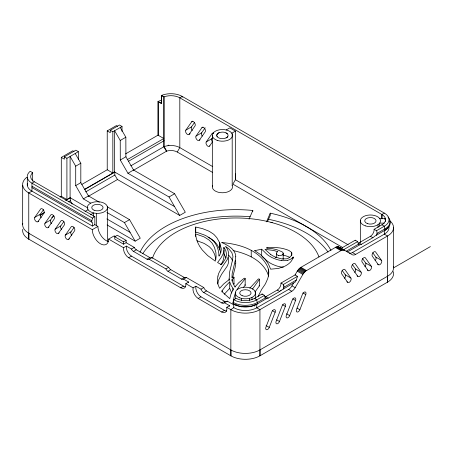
<?xml version="1.0" encoding="UTF-8"?>
<svg xmlns="http://www.w3.org/2000/svg" width="453" height="453" viewBox="0 0 453 453"><rect width="100%" height="100%" fill="white"/><g stroke="black" fill="none" stroke-linecap="round" stroke-linejoin="round"><path stroke-width="0.68" d="M27.305 177.417L27.305 185.368M93.663 216.494L93.663 212.967L90.611 214.728M107.514 207.621A10.102 5.832 0 0 1 92.248 212.565A10.102 5.832 0 0 1 92.463 202.457A10.102 5.832 0 0 1 107.514 207.621L107.514 241.76M174.586 206.608L114.62 171.993L114.62 130.741L120.238 140.464L120.288 160.005L127.944 173.267L169.026 196.981L179.688 215.447L185.3 212.208L174.637 193.742L133.561 170.022L125.906 156.766L125.849 137.225L120.238 127.503M179.688 215.447L117.469 179.524L114.83 175.056L114.83 172.112L84.507 189.62M235.435 173.827L235.435 179.722L232.887 184.144L342.734 247.565M381.902 218.697L381.902 214.49L384.325 213.091L182.242 96.415A16.059 9.27 0 0 0 161.608 95.407L161.353 103.511L161.608 95.407L164.077 96.834A12.627 7.293 0 0 1 179.813 97.82L381.902 214.49L381.902 218.85M22.65 224.484L22.695 185.322M235.736 263.244L235.186 267.27L232.638 277.44M235.736 256.76L235.22 260.628L232.191 273.538L231.913 277.842L232.899 277.213A0.679 0.391 0 0 1 233.805 277.157A0.679 0.391 0 0 1 233.991 277.672L233.991 284.156A0.679 0.391 0 0 0 233.759 283.623M217.446 133.805A5.679 3.279 0 0 1 219.19 132.695L221.823 132.129A5.679 3.279 0 0 1 225.628 132.684L227.627 134.082A5.679 3.279 0 0 1 224.156 138.51L221.268 138.601A5.679 3.279 0 0 1 216.744 135.396L217.446 133.805A5.691 3.284 0 0 1 219.173 132.678M216.744 135.396L216.857 134.728M229.354 280.135L229.461 279.376M195.736 227.049L195.373 232.066L196.376 232.315A47.265 27.288 0 0 1 198.539 232.893L204.603 235.096A32.656 18.85 0 0 1 207.298 236.455L210.804 238.714A26.727 15.43 0 0 1 212.14 239.813L213.533 241.183A33.16 19.145 0 0 1 214.79 242.683C217.14 245.9 218.425 249.818 218.867 253.748C218.261 260.26 221.319 251.477 221.24 249.926A31.359 18.103 0 0 0 221.223 248.476L219.512 242.44A47.707 27.542 0 0 1 219.173 241.828L216.794 237.644L214.212 234.739A26.891 15.527 0 0 0 213.114 233.833L209.665 231.602A32.78 18.924 0 0 0 208.221 230.86L202.383 228.584L195.736 227.049L195.736 232.882M217.955 276.064L218.363 274.456A38.046 21.965 0 0 1 218.856 273.063L221.608 267.797L226.845 260.215A32.667 18.862 0 0 0 227.723 258.465A35.883 20.713 0 0 0 228.335 256.602A31.433 18.148 0 0 0 228.652 253.833L228.646 253.595A21.365 12.333 0 0 0 228.533 252.655L228.278 251.596A43.539 25.136 0 0 0 227.893 250.418L227.423 249.314A25.091 14.485 0 0 0 226.868 248.318L226.545 247.819A37.576 21.693 0 0 0 226.104 247.208L225.634 246.602L226.766 247.332A27.582 15.923 0 0 1 229.156 249.224L231.823 252.536L232.916 256.217A24.694 14.258 0 0 1 232.927 256.726L232.412 260.526L229.541 272.395L229.139 279.637L223.68 283.952L219.654 288.267L219.127 287.162A76.353 44.083 0 0 1 218.51 285.65L218.012 284.167A35.872 20.713 0 0 1 217.712 282.893M217.955 282.547L218.363 280.939A38.046 21.965 0 0 1 218.856 279.546L221.608 274.275L226.845 266.698A32.667 18.862 0 0 0 227.723 264.943A35.883 20.713 0 0 0 228.335 263.08A31.433 18.148 0 0 0 228.652 260.311L228.646 260.079A21.365 12.333 0 0 0 228.533 259.139L228.278 258.08A43.539 25.136 0 0 0 228.102 257.491M91.659 222.078L92.423 218.103L94.847 216.698L94.847 224.654L97.91 226.421A11.546 6.665 60 0 0 108.324 241.5M233.018 302.287L233.782 299.71L236.206 298.312A12.695 7.327 0 0 0 254.32 298.459L256.743 299.858L257.514 303.838A17.146 9.898 0 0 1 233.018 303.691L233.018 302.287A17.146 9.898 0 0 0 257.514 302.434L265.543 297.797L265.367 297.536M283.176 288.974L283.261 288.816A5.34 3.08 -60 0 0 283.759 287.695L283.923 287.009A6.144 4.638 -84.3 0 0 283.872 286.307L283.408 284.467L280.985 283.068A5.34 3.086 -60 0 1 277.287 290.062L265.803 296.692A5.34 3.086 -60 0 1 264.824 297.094M283.895 287.287L296.392 279.988L297.474 276.347L295.05 274.943L297.746 270.345L300.214 267.746L336.007 247.078L337.915 246.726L338.98 247.055L352.27 254.728A6.784 3.918 -60 0 0 355.662 254.388L387.513 236.002A20.566 11.874 0 0 0 389.914 220.871M258.119 296.443L261.591 289.495A63.675 36.761 0 0 1 262.134 288.68L264.609 285.113A67.735 39.105 0 0 0 265.611 283.431L267.649 278.805A64.451 37.208 0 0 0 268.278 276.483A75.481 43.579 0 0 0 268.521 275.181L268.742 273.431A36.359 20.991 0 0 0 268.776 272.44L268.776 272.179A55.385 31.976 0 0 0 268.493 269.28L267.513 266.636A43.431 25.074 0 0 0 267.083 265.673C258.538 249.467 238.691 243.957 221.698 242.536L223.522 243.335A44.938 25.946 0 0 1 224.643 243.85L228.437 245.968A31.257 18.046 0 0 1 230.515 247.474L231.602 248.425A29.524 17.044 0 0 1 232.434 249.263L233.284 250.237A24.151 13.947 0 0 1 234.541 252.117L234.711 252.463A27.038 15.612 0 0 1 235.747 256.76M269.263 327.394L275.141 312.247A2.707 1.563 -60 0 0 274.444 309.625A2.707 1.563 -60 0 0 271.823 311.953L265.945 327.1A2.707 1.563 -60 0 0 266.641 329.727A2.707 1.563 -60 0 0 269.263 327.394L266.104 325.577M279.467 321.505L285.345 306.353A2.707 1.563 -60 0 0 284.648 303.731A2.707 1.563 -60 0 0 282.032 306.058L276.154 321.211A2.707 1.563 -60 0 0 276.851 323.833A2.707 1.563 -60 0 0 279.467 321.505L276.664 319.886M289.677 315.611L295.554 300.464A2.707 1.563 -60 0 0 294.858 297.836A2.707 1.563 -60 0 0 292.236 300.163L286.358 315.316A2.707 1.563 -60 0 0 287.055 317.938A2.707 1.563 -60 0 0 289.677 315.611L286.517 313.787M299.88 309.722L305.758 294.569A2.707 1.563 -60 0 0 305.062 291.947A2.707 1.563 -60 0 0 302.445 294.274L296.568 309.422A2.707 1.563 -60 0 0 297.264 312.049A2.707 1.563 -60 0 0 299.88 309.722L297.072 308.097M283.063 253.918L283.057 253.935A3.969 2.293 0 0 1 282.576 254.603L282.542 254.637M235.339 293.255L233.867 297.972L233.374 301.132L233.663 301.313M235.503 292.865L235.781 292.242M283.459 288.408L283.64 288L283.261 288.816M140.068 252.168A99.235 57.293 0 0 1 252.814 210.475L249.059 219.156M330.984 250.447A99.235 57.293 0 0 0 270.243 213.17L266.489 221.851M267.355 221.749L270.243 215.532L270.243 213.17M376.284 235.243L376.392 235.045A5.34 3.08 -60 0 0 377.06 233.414A6.212 4.683 -84.3 0 0 376.539 230.696L374.116 229.297A5.34 3.086 -60 0 1 370.418 236.296L358.935 242.921A5.34 3.086 -60 0 1 358.147 243.267M133.465 170.288L166.715 151.092A9.1 5.255 0 0 1 177.265 152.032L179.813 147.61L179.813 97.82L182.242 96.415L182.814 97.219M230.849 355.82L230.849 309.654L233.782 307.666A16.11 9.303 0 0 0 256.743 307.814L288.601 289.422A6.784 3.918 -60 0 0 291.992 285.843L293.646 282.972M296.392 279.988L295.18 282.089L281.03 290.401A5.345 3.08 -59.9 0 1 279.711 291.46L268.227 298.091A5.34 3.086 -60 0 1 266.624 298.578L256.743 304.28A16.11 9.303 0 0 1 233.782 304.133L233.018 303.691M393.181 271.557A20.566 11.874 0 0 1 387.604 282.106L259.937 355.82A20.566 11.874 0 0 1 230.939 355.871L28.76 239.144L28.76 192.984L92.299 229.665A11.546 6.665 60 0 0 100.458 243.805A11.546 6.665 60 0 0 108.624 239.093L123.55 247.712A7.458 4.303 60 0 0 128.658 257.729L180.707 287.78A7.458 4.303 60 0 0 185.809 283.657L193.086 287.853A7.65 4.417 60 0 0 198.188 298.459L221.664 312.015A7.65 4.417 60 0 0 226.766 307.298L230.849 309.654A20.566 11.874 0 0 0 259.937 309.654L291.789 291.268A6.784 3.918 -60 0 0 295.18 287.683L303.363 273.589L305.826 270.985L340.95 250.656L342.921 249.971L344.597 250.294M237.038 289.643L240.005 285.175L245.175 278.799A0.679 0.391 0 0 0 244.914 278.289A0.679 0.391 0 0 0 244.02 278.391L238.85 282.632L234.931 286.913L233.063 283.385L232.027 279.62L233.991 277.672M217.004 134.405L217.202 134.094M226.07 137.905A5.691 3.284 0 0 0 227.395 136.976L227.836 136.376M252.406 289.15L259.376 279.467A0.679 0.391 0 0 0 259.054 278.957A0.679 0.391 0 0 0 258.159 279.116L249.79 288.244M220.696 264.795C224.082 260.594 224.507 255.118 223.901 249.965M229.677 281.919L225.498 286.234L222.066 290.758L221.828 291.103L222.7 292.134A61.551 35.538 0 0 0 223.72 293.244L229.762 298.635L231.104 293.612L233.403 289.082L231.047 285.328L229.705 281.891L229.705 288.374L231.715 293.023M34.768 217.378L40.645 209.02A2.707 1.563 60 0 1 43.262 209.711A2.707 1.563 60 0 1 43.958 213.142L38.08 221.506A2.707 1.563 60 0 1 35.464 220.809A2.707 1.563 60 0 1 34.768 217.378L40.379 214.139L43.516 209.682M44.972 223.272L50.849 214.909A2.707 1.563 60 0 1 53.471 215.605A2.707 1.563 60 0 1 54.167 219.037L48.29 227.395A2.707 1.563 60 0 1 45.668 226.704A2.707 1.563 60 0 1 44.972 223.272L50.589 220.033L53.72 215.571M55.181 229.167L61.059 220.804A2.707 1.563 60 0 1 63.675 221.5A2.707 1.563 60 0 1 64.371 224.926L58.494 233.289A2.707 1.563 60 0 1 55.878 232.593A2.707 1.563 60 0 1 55.181 229.167L60.793 225.922L63.93 221.466M65.385 235.056L71.263 226.698A2.707 1.563 60 0 1 73.879 227.389A2.707 1.563 60 0 1 74.575 230.82L68.697 239.184A2.707 1.563 60 0 1 66.081 238.488A2.707 1.563 60 0 1 65.385 235.056L70.996 231.817L74.133 227.355M189.496 134.082L189.144 134.281A2.707 1.563 60 0 1 186.523 133.59A2.707 1.563 60 0 1 185.826 130.158L191.704 121.795L192.831 121.149M185.826 130.158L191.443 126.919L194.575 122.457M189.144 134.281L195.022 125.923A2.707 1.563 60 0 0 194.326 122.491A2.707 1.563 60 0 0 191.704 121.795M200.05 139.773L199.348 140.175A2.707 1.563 60 0 1 196.732 139.479A2.707 1.563 60 0 1 196.036 136.053L201.913 127.689L203.035 127.044M196.036 136.053L201.647 132.814L205.175 127.791M199.348 140.175L205.226 131.812A2.707 1.563 60 0 0 204.53 128.386A2.707 1.563 60 0 0 201.913 127.689M209.903 145.866L209.552 146.07A2.707 1.563 60 0 1 206.936 145.373A2.707 1.563 60 0 1 206.24 141.948L212.117 133.584L213.238 132.933M206.24 141.948L211.851 138.703L212.638 137.587M209.552 146.07L212.689 141.608M254.977 291.975L259.376 285.945L259.376 279.467M223.142 262.281L225.232 259.093L226.313 256.064A29.4 16.976 0 0 0 226.528 254.014L225.719 250.43L223.941 247.423L223.958 250.894L223.023 254.105L221.115 257.672L217.582 262.542L221.392 264.671L223.023 262.434M224.252 294.235L229.705 288.374M243.335 287.513L245.175 285.277L245.175 278.799M227.395 136.976L227.638 136.687M293.187 258.38L293.187 257.083L292.91 257.395A14.473 8.358 0 0 1 292.111 258.148L291.834 258.369A11.019 6.365 0 0 1 291.29 258.754L290.684 259.127A10 5.776 0 0 1 288.097 260.181L287.819 260.254M282.462 254.705L282.451 254.716A3.794 2.191 0 0 1 281.013 255.396A3.969 2.293 0 0 1 280.282 255.56L280.101 255.583A2.401 1.387 0 0 1 278.793 255.52L278.68 255.481M161.353 95.555L164.077 96.834L164.077 146.625L166.715 151.092M78.392 159.354L78.392 151.659L66.908 158.29L66.908 199.541L61.297 196.296L61.297 157.406L72.774 150.775L74.003 151.483M81.84 184.433L107.225 169.779L107.225 130.889L116.41 125.589L117.633 126.291M125.583 153.878L158.001 135.164L158.001 101.574L161.608 103.363M61.297 157.406L64.354 159.173L64.354 156.817L75.838 150.186L78.392 151.659M107.225 130.889L110.283 132.655L110.283 130.3L119.473 125L122.021 126.472L122.021 131.404M110.283 130.3L112.837 131.772L122.021 126.472M94.847 216.698L34.377 181.789L31.953 183.188L31.953 191.143L92.423 226.053L94.847 224.654M28.76 192.984L31.953 191.143A16.059 9.27 0 0 1 27.322 183.686M90.617 203.063L83.363 198.878L75.713 185.617L75.713 166.172L80.815 163.227L75.198 153.505M120.238 140.464L125.849 137.225M75.713 185.617L80.815 182.672L80.815 163.227M120.288 160.005L125.906 156.766M60.085 196.998L61.297 196.296M127.163 159.688L163.822 138.522L158.001 135.164M128.386 161.336L164.077 140.73M40.317 214.892L44.547 212.446M65.696 200.237L70.096 197.695L87.916 207.984M84.434 189.422L114.62 171.993M39.955 215.339L44.201 212.887M66.053 200.271L70.306 197.819L70.306 200.764L72.208 203.992M68.482 201.817L70.306 200.764M85.719 191.862L114.83 175.056M130.832 165.821L164.077 146.625A12.627 7.293 0 0 1 179.813 147.61L212.746 166.625M38.08 221.506L38.782 221.098M189.841 133.878L190.192 133.675M83.363 198.878L88.471 195.928L99.343 202.208M127.944 173.267L133.561 170.022M51.699 217.497L54.122 216.098M88.358 196.336L117.469 179.524M48.29 227.395L48.986 226.993M84.994 211.489L88.041 209.733M226.189 129.966L229.824 127.865L235.435 131.11L235.435 179.722L348.198 244.824M58.494 233.289L59.196 232.882M231.8 133.205L235.435 131.11M68.697 239.184L69.4 238.776M92.299 229.665L97.91 226.421M106.925 212.48L124.445 222.593L129.547 219.648L140.266 238.21L135.164 241.155L107.101 224.954M169.026 196.981L174.637 193.742M108.624 239.093L114.241 235.849L115.77 236.738M126.104 242.7L123.55 244.173L114.751 239.093L114.751 236.738L117.299 235.26L126.104 240.345L126.104 242.7L134.269 247.417A3.703 2.14 60 0 0 136.313 249.773L149.835 257.581A3.703 2.14 60 0 0 151.874 257.581L168.714 267.304A3.703 2.14 60 0 0 170.758 269.66L184.28 277.468A3.703 2.14 60 0 0 186.325 277.468L203.799 287.559A4.513 2.605 60 0 0 206.523 290.9L224.552 301.307A4.513 2.605 60 0 0 227.276 301.109L233.822 304.892M114.751 236.738L123.55 241.817L126.104 240.345M123.55 247.712L126.359 246.092L131.461 249.037A3.703 2.14 60 0 0 133.505 251.392L147.027 259.201A3.703 2.14 60 0 0 149.071 259.201L151.874 257.581M131.461 249.037L134.269 247.417M133.505 251.392L136.313 249.773M128.658 257.729L131.461 256.109L183.516 286.16A7.458 4.303 60 0 0 185.436 286.806M147.027 259.201L149.835 257.581M149.071 259.201L165.911 268.923L168.714 267.304M165.911 268.923A3.703 2.14 60 0 0 167.95 271.279L170.758 269.66M167.95 271.279L181.472 279.088L184.28 277.468M181.472 279.088A3.703 2.14 60 0 0 183.516 279.088L186.325 277.468M185.809 283.657L188.618 282.032A7.458 4.303 60 0 1 188.68 282.706M180.707 287.78L183.516 286.16M193.086 287.853L195.889 286.234L200.996 289.178A4.513 2.605 60 0 0 203.72 292.519L221.744 302.927A4.513 2.605 60 0 0 224.467 302.734L227.276 301.109M200.996 289.178L203.799 287.559M203.72 292.519L206.523 290.9M198.188 298.459L200.996 296.84L224.467 310.39A7.65 4.417 60 0 0 226.766 311.035M221.744 302.927L224.552 301.307M226.766 307.298L229.569 305.679A7.65 4.417 60 0 1 229.671 306.404M221.664 312.015L224.467 310.39M254.32 298.459L262.14 293.991M280.985 283.068L295.594 274.631M340.628 248.629L355.237 240.198L357.66 241.596A6.206 4.683 -84.3 0 0 358.674 244.031A5.34 3.086 -60 0 0 359.342 244.892M374.116 229.297L381.902 224.801A12.695 7.327 0 0 0 381.902 214.49M265.13 297.117L265.062 296.97A6.24 4.706 -84.3 0 1 264.603 295.707L264.529 295.367L256.743 299.858A16.065 9.275 0 0 1 233.782 299.71M297.474 276.347L283.408 284.467L283.584 284.948M343.595 249.716L357.66 241.596M376.539 230.696L384.325 226.206A16.065 9.275 0 0 0 384.325 213.091M346.211 251.228L358.674 244.025M377.06 233.414L385.09 228.776A17.146 9.898 0 0 0 388.051 217.072M347.423 251.93L359.756 244.807A5.34 3.086 -60 0 0 361.358 244.32L372.842 237.695A5.34 3.086 -60 0 0 374.45 236.324L385.09 230.181A17.146 9.898 0 0 0 389.761 221.194M349.082 252.882A6.784 3.918 -60 0 0 352.474 252.548L384.325 234.156A16.11 9.298 0 0 0 388.917 226.619M393.572 267.859L430.35 246.625M393.414 266.574A20.566 11.874 0 0 1 387.604 276.211L259.937 349.926A20.566 11.874 0 0 1 230.939 349.982L28.76 233.255M261.551 249.224L255.662 250.475A11.642 6.721 0 0 1 255.175 250.515L254.546 250.549L260.203 254.359L265.062 259.15L268.482 264.105L270.622 269.184L278.521 268.419L284.586 266.313A17.469 10.085 0 0 0 285.492 265.854A26.625 15.368 0 0 0 287.836 264.388A21.314 12.305 0 0 0 289.093 263.425A32.843 18.958 0 0 0 290.197 262.395L290.458 262.128A16.365 9.451 0 0 0 291.064 261.426A26.591 15.351 0 0 0 292.344 259.354L292.542 258.929A28.007 16.172 0 0 0 293.199 257.083M287.695 260.288L287.525 260.322A7.899 4.564 0 0 1 287.026 260.418A11.053 6.382 0 0 1 281.76 260.583M379.705 218.533L385.01 218.669M384.28 223.119L379.693 223.119L379.693 225.945M270.764 254.49A27.729 16.008 0 0 0 273.538 256.2L274.728 256.755A30.153 17.407 0 0 0 275.786 257.208L281.534 258.878L286.251 258.861A4.371 2.525 0 0 0 286.992 258.691L287.496 258.521A7.967 4.598 0 0 0 289.677 257.327L290.707 256.319A12.865 7.429 0 0 0 291.234 255.594L291.324 255.441A9.303 5.374 0 0 0 291.466 255.169L291.692 254.586A6.161 3.556 0 0 0 291.749 254.314L291.76 254.252A10.464 6.042 0 0 0 291.777 254.122L291.743 252.774A5.425 3.131 0 0 0 291.636 252.587L291.624 252.57M267.276 248.012L266.375 247.944L273.436 247.491A15.64 9.026 0 0 1 274.014 247.48L275.328 247.497A18.743 10.821 0 0 1 275.86 247.519L280.107 247.995A28.216 16.291 0 0 1 281.845 248.329L282.072 248.374A31.427 18.143 0 0 1 284.105 248.856L285.905 249.376A23.318 13.465 0 0 1 287.581 249.943L288.278 250.22A8.726 5.04 0 0 1 289.235 250.679L291.069 251.976A7.276 4.202 0 0 1 291.511 252.417L291.545 252.463M267.344 248.018L271.087 248.465A29.422 16.988 0 0 1 272.802 248.765L274.812 249.201A23.499 13.567 0 0 1 278.312 250.226L281.415 251.562A3.918 2.259 0 0 1 283.136 253.929M281.766 260.577L280.65 260.424A20.742 11.976 0 0 1 275.651 259.076L273.08 258.068A24.864 14.354 0 0 1 271.387 257.253L269.897 256.392A38.941 22.48 0 0 1 266.964 254.32L261.681 249.178L261.681 255.662L262.899 257.055M233.119 250.554C246.341 253.51 260.702 259.337 267.083 272.157A43.431 25.074 0 0 1 267.513 273.114L268.487 275.764A55.385 31.976 0 0 1 268.555 276.126M195.503 233.867L203.556 236.687A28.59 16.506 0 0 1 204.643 237.236L208.929 239.971A22.497 12.99 0 0 1 209.411 240.367L211.947 242.984A30.832 17.803 0 0 1 212.298 243.442L214.501 247.536L215.883 252.502L216.109 256.93L215.283 261.16L207.644 255.543L202.231 249.937L199.518 246.087L197.61 242.338L196.285 238.335L195.503 233.867L195.503 236.46M270.934 222.338L272.287 222.7M275.197 257.349L275.843 257.536M196.925 240.73L203.556 243.17A28.59 16.506 0 0 1 204.643 243.714L208.929 246.455A22.497 12.99 0 0 1 209.411 246.851L211.947 249.461A30.832 17.803 0 0 1 212.298 249.926L214.563 254.167L215.939 259.326M208.114 237.293L208.221 237.344A32.78 18.924 0 0 1 209.665 238.085L213.114 240.316A26.891 15.527 0 0 1 214.218 241.223L216.794 244.127L219.173 248.312A47.707 27.542 0 0 0 219.512 248.918L220.838 252.729M226.047 132.871L226.772 133.284M158.001 101.574L161.353 103.511M370.418 236.296L372.842 237.695M358.935 242.921L361.358 244.32M372.757 252.683L375.888 257.145L381.505 260.384A2.707 1.563 -60 0 1 380.803 263.816A2.707 1.563 -60 0 1 378.187 264.507L377.485 264.105M352.474 252.548L355.662 254.388M177.265 152.032L212.633 172.451M338.476 246.834L344.087 250.073M337.915 246.726L343.527 249.965M362.547 258.578L365.684 263.04L371.296 266.279A2.707 1.563 -60 0 1 370.599 269.705A2.707 1.563 -60 0 1 367.983 270.401L367.281 269.999M337.309 246.732L342.921 249.971M336.67 246.845L342.281 250.09M336.007 247.078L341.619 250.316M335.333 247.417L340.95 250.656M352.343 264.473L355.475 268.929L361.092 272.174A2.707 1.563 -60 0 1 360.395 275.6A2.707 1.563 -60 0 1 357.774 276.296L357.072 275.888M342.134 270.362L345.271 274.824L350.882 278.063A2.707 1.563 -60 0 1 350.186 281.494A2.707 1.563 -60 0 1 347.57 282.185L346.868 281.783M300.888 267.304L306.5 270.543M300.214 267.746L305.826 270.985M299.552 268.278L305.169 271.517M298.912 268.895L304.529 272.134M298.306 269.592L303.923 272.831M297.746 270.345L303.363 273.589M297.242 271.154L302.853 274.393M107.225 169.779L112.837 173.023L112.837 131.772M291.992 285.843L295.18 287.683M302.955 292.949L305.758 294.569M64.354 156.817L66.908 158.29M288.601 289.422L291.789 291.268M292.746 298.844L295.554 300.464M277.287 290.062L279.711 291.46M282.542 304.733L285.345 306.353M264.529 295.367L262.106 293.969A5.34 3.086 -60 0 0 262.077 294.439M265.803 296.692L268.227 298.091M107.197 206.744L129.547 219.648M272.332 310.628L275.141 312.247M34.377 181.789A12.627 7.293 0 0 1 32.667 172.701L30.198 171.274A16.059 9.27 0 0 0 31.953 183.188L92.423 218.103M106.851 218.918L130.062 232.315M31.953 186.206L91.659 220.673M31.953 187.604L92.423 222.519L92.423 226.053M183.516 279.088L188.618 282.032M224.467 302.734L229.569 305.679M381.902 224.801L384.325 226.206L385.09 230.181M289.829 257.519L289.229 257.162A8.726 5.04 0 0 0 288.272 256.704L287.581 256.426A23.318 13.465 0 0 0 285.905 255.86L284.105 255.339A31.427 18.143 0 0 0 282.791 255.016M270.747 254.495L264.994 249.382L273.25 250.39A22.038 12.724 0 0 1 274.025 250.566L277.791 251.726L277.485 251.891A2.786 1.608 0 0 0 277.338 251.987L277.276 252.027A3.652 2.106 0 0 0 277.1 252.168L276.953 252.304A3.856 2.225 0 0 0 276.551 254.15M227.089 133.527L227.378 133.794M263.453 257.638L266.959 260.803A38.941 22.48 0 0 0 269.892 262.876L271.387 263.731A24.864 14.354 0 0 0 273.08 264.552L275.628 265.577A20.742 11.976 0 0 0 280.65 266.913L281.766 267.06A11.053 6.382 0 0 0 283.408 267.174M263.335 257.514L262.978 257.14M223.901 248.669L223.924 247.4M223.901 253.856L226.092 257.978M381.505 260.384L375.622 252.021A2.707 1.563 -60 0 0 373.006 252.717A2.707 1.563 -60 0 0 372.309 256.149L378.187 264.507M371.296 266.279L365.418 257.916A2.707 1.563 -60 0 0 362.802 258.612A2.707 1.563 -60 0 0 362.106 262.038L367.983 270.401M361.092 272.174L355.214 263.81A2.707 1.563 -60 0 0 352.593 264.501A2.707 1.563 -60 0 0 351.896 267.933L357.774 276.296M350.882 278.063L345.005 269.699A2.707 1.563 -60 0 0 342.389 270.396A2.707 1.563 -60 0 0 341.692 273.827L347.57 282.185M266.205 298.657A5.34 3.086 -60 0 1 265.707 298.114L265.452 297.666A6.155 4.643 -84.3 0 1 265.062 296.97L264.988 296.823M217.015 136.393L217.214 136.698M276.602 254.178L276.715 254.337A4.145 2.395 0 0 0 277.015 254.665L277.168 254.784A3.964 2.288 0 0 0 278.674 255.486M166.461 151.24L163.822 146.772L163.822 96.982M124.445 222.593L135.164 241.155M75.713 166.172L70.096 156.449L70.096 197.695M80.815 182.672L88.471 195.928M291.76 252.802L291.777 255.424M232.604 260.905L231.347 258.227L229.15 255.707A27.582 15.923 0 0 0 228.527 255.147M283.629 285.113L283.72 285.447M283.754 285.617L283.872 286.307M393.538 227.604L393.538 267.797M387.609 276.217L387.609 282.106M387.513 282.162L387.513 236.002L384.325 234.156L384.325 230.622A16.11 9.298 0 0 0 387.825 227.565M384.937 219.637L384.937 218.533A12.695 7.327 0 0 1 385.531 221.415M378.034 224.643L378.034 227.468M360.333 220.622L360.333 242.519M283.187 253.244L283.187 259.076M276.381 253.459L276.381 257.349M268.487 269.28L268.487 275.764M260.028 349.875L260.028 355.764M259.937 355.82L259.937 309.654L256.743 307.814L256.743 304.28M255.464 292.814L255.464 298.465M254.32 304.773L254.32 306.177M252.814 210.475L252.814 211.358M252.004 297.406L252.004 299.524M251.228 250.401L251.228 256.885M249.36 298.363L249.36 300.786M241.421 298.368L241.421 300.786M241.421 306.551L241.421 306.919M236.223 304.546L236.223 305.792M235.294 293.21L235.294 298.855M235.107 286.698L235.107 287.106M233.782 304.133L233.782 307.666M232.899 277.213L232.899 277.615M232.91 288.38L232.91 290.322M232.196 133.895L232.196 185.458M232.027 279.62L232.027 280.917M230.939 349.982L230.939 355.871M229.122 278.867L229.122 280.164M222.066 290.758L222.066 292.055M219.898 243.42L219.898 249.903M219.512 242.44L219.512 248.918M212.332 135.243L212.332 186.806M158.256 101.427L158.256 135.407M123.55 241.817L123.55 244.173M96.376 213.352L96.376 225.594M32.667 172.701L32.667 181.126M28.856 233.306L28.856 239.201M232.157 185.368A10.096 5.832 0 0 1 222.689 192.763A10.096 5.832 0 0 1 212.576 185.662M152.519 258.176A84.802 48.958 0 0 1 234.864 217.978A84.802 48.958 0 0 1 318.963 256.947M375.888 257.145A2.707 1.563 -60 0 1 375.112 260.673M365.684 263.04A2.707 1.563 -60 0 1 364.903 266.562M355.475 268.929A2.707 1.563 -60 0 1 354.699 272.457M345.271 274.824A2.707 1.563 -60 0 1 344.49 278.346M355.214 240.673A5.34 3.086 -60 0 1 355.237 240.198M51.449 223.652A2.707 1.563 60 0 1 50.589 220.033M41.155 217.666A2.707 1.563 60 0 1 40.379 214.139M61.568 229.45A2.707 1.563 60 0 1 60.793 225.922M71.778 235.345A2.707 1.563 60 0 1 70.996 231.817M212.117 133.584A2.707 1.563 60 0 1 213.556 133.312M212.717 142.327A2.707 1.563 60 0 1 211.851 138.703M202.264 136.138A2.707 1.563 60 0 1 201.647 132.814M192.304 130.538A2.707 1.563 60 0 1 191.443 126.919M142.831 253.618A99.235 57.293 0 0 1 250.045 216.704M268.301 219.258A99.235 57.293 0 0 1 328.074 252.123M28.799 239.127A20.691 11.942 0 0 1 22.78 229.263M28.799 233.233A20.691 11.942 0 0 1 22.78 223.369M167.984 145.266A20.679 11.942 0 0 1 168.912 145.209M28.799 192.961A20.685 11.942 0 0 1 26.812 177.276M158.227 101.404A20.685 11.942 0 0 1 161.183 100.334M217.661 282.893A51.704 29.853 0 0 1 217.984 276.064M259.054 285.441A0.679 0.391 0 0 1 259.376 285.945M244.863 284.756A0.679 0.391 0 0 1 245.175 285.277M235.322 260.447A27.038 15.612 0 0 1 235.747 263.244M217.683 284.025A51.704 29.853 0 0 1 217.984 282.547M282.938 259.031A3.918 2.259 0 0 1 283.119 259.343M131.461 256.109A7.458 4.303 60 0 1 126.359 246.092M200.996 296.84A7.65 4.417 60 0 1 195.889 286.234M281.041 290.424A5.3 3.018 -59.7 0 1 280.747 290.713M217.185 140.356A10.096 5.832 0 0 0 232.525 135.504A10.096 5.832 0 0 0 217.576 130.26A10.096 5.832 0 0 0 217.185 140.356M242.145 295.696A5.679 3.279 0 0 0 251.041 293.272A5.679 3.279 0 0 0 242.961 290.039A5.679 3.279 0 0 0 242.145 295.696M239.739 297.842A10.091 5.827 0 0 0 255.447 293.414A10.091 5.827 0 0 0 240.951 287.774A10.091 5.827 0 0 0 239.739 297.842M365.333 225.854A10.091 5.827 0 0 0 380.509 220.843A10.091 5.827 0 0 0 365.412 215.758A10.091 5.827 0 0 0 365.333 225.854M367.468 223.629A5.679 3.279 0 0 0 376.081 220.888A5.679 3.279 0 0 0 367.672 217.95A5.679 3.279 0 0 0 367.468 223.629M94.082 210.226A5.668 3.273 0 0 0 103.046 207.91A5.668 3.273 0 0 0 95.09 204.586A5.668 3.273 0 0 0 94.082 210.226"/></g></svg>
